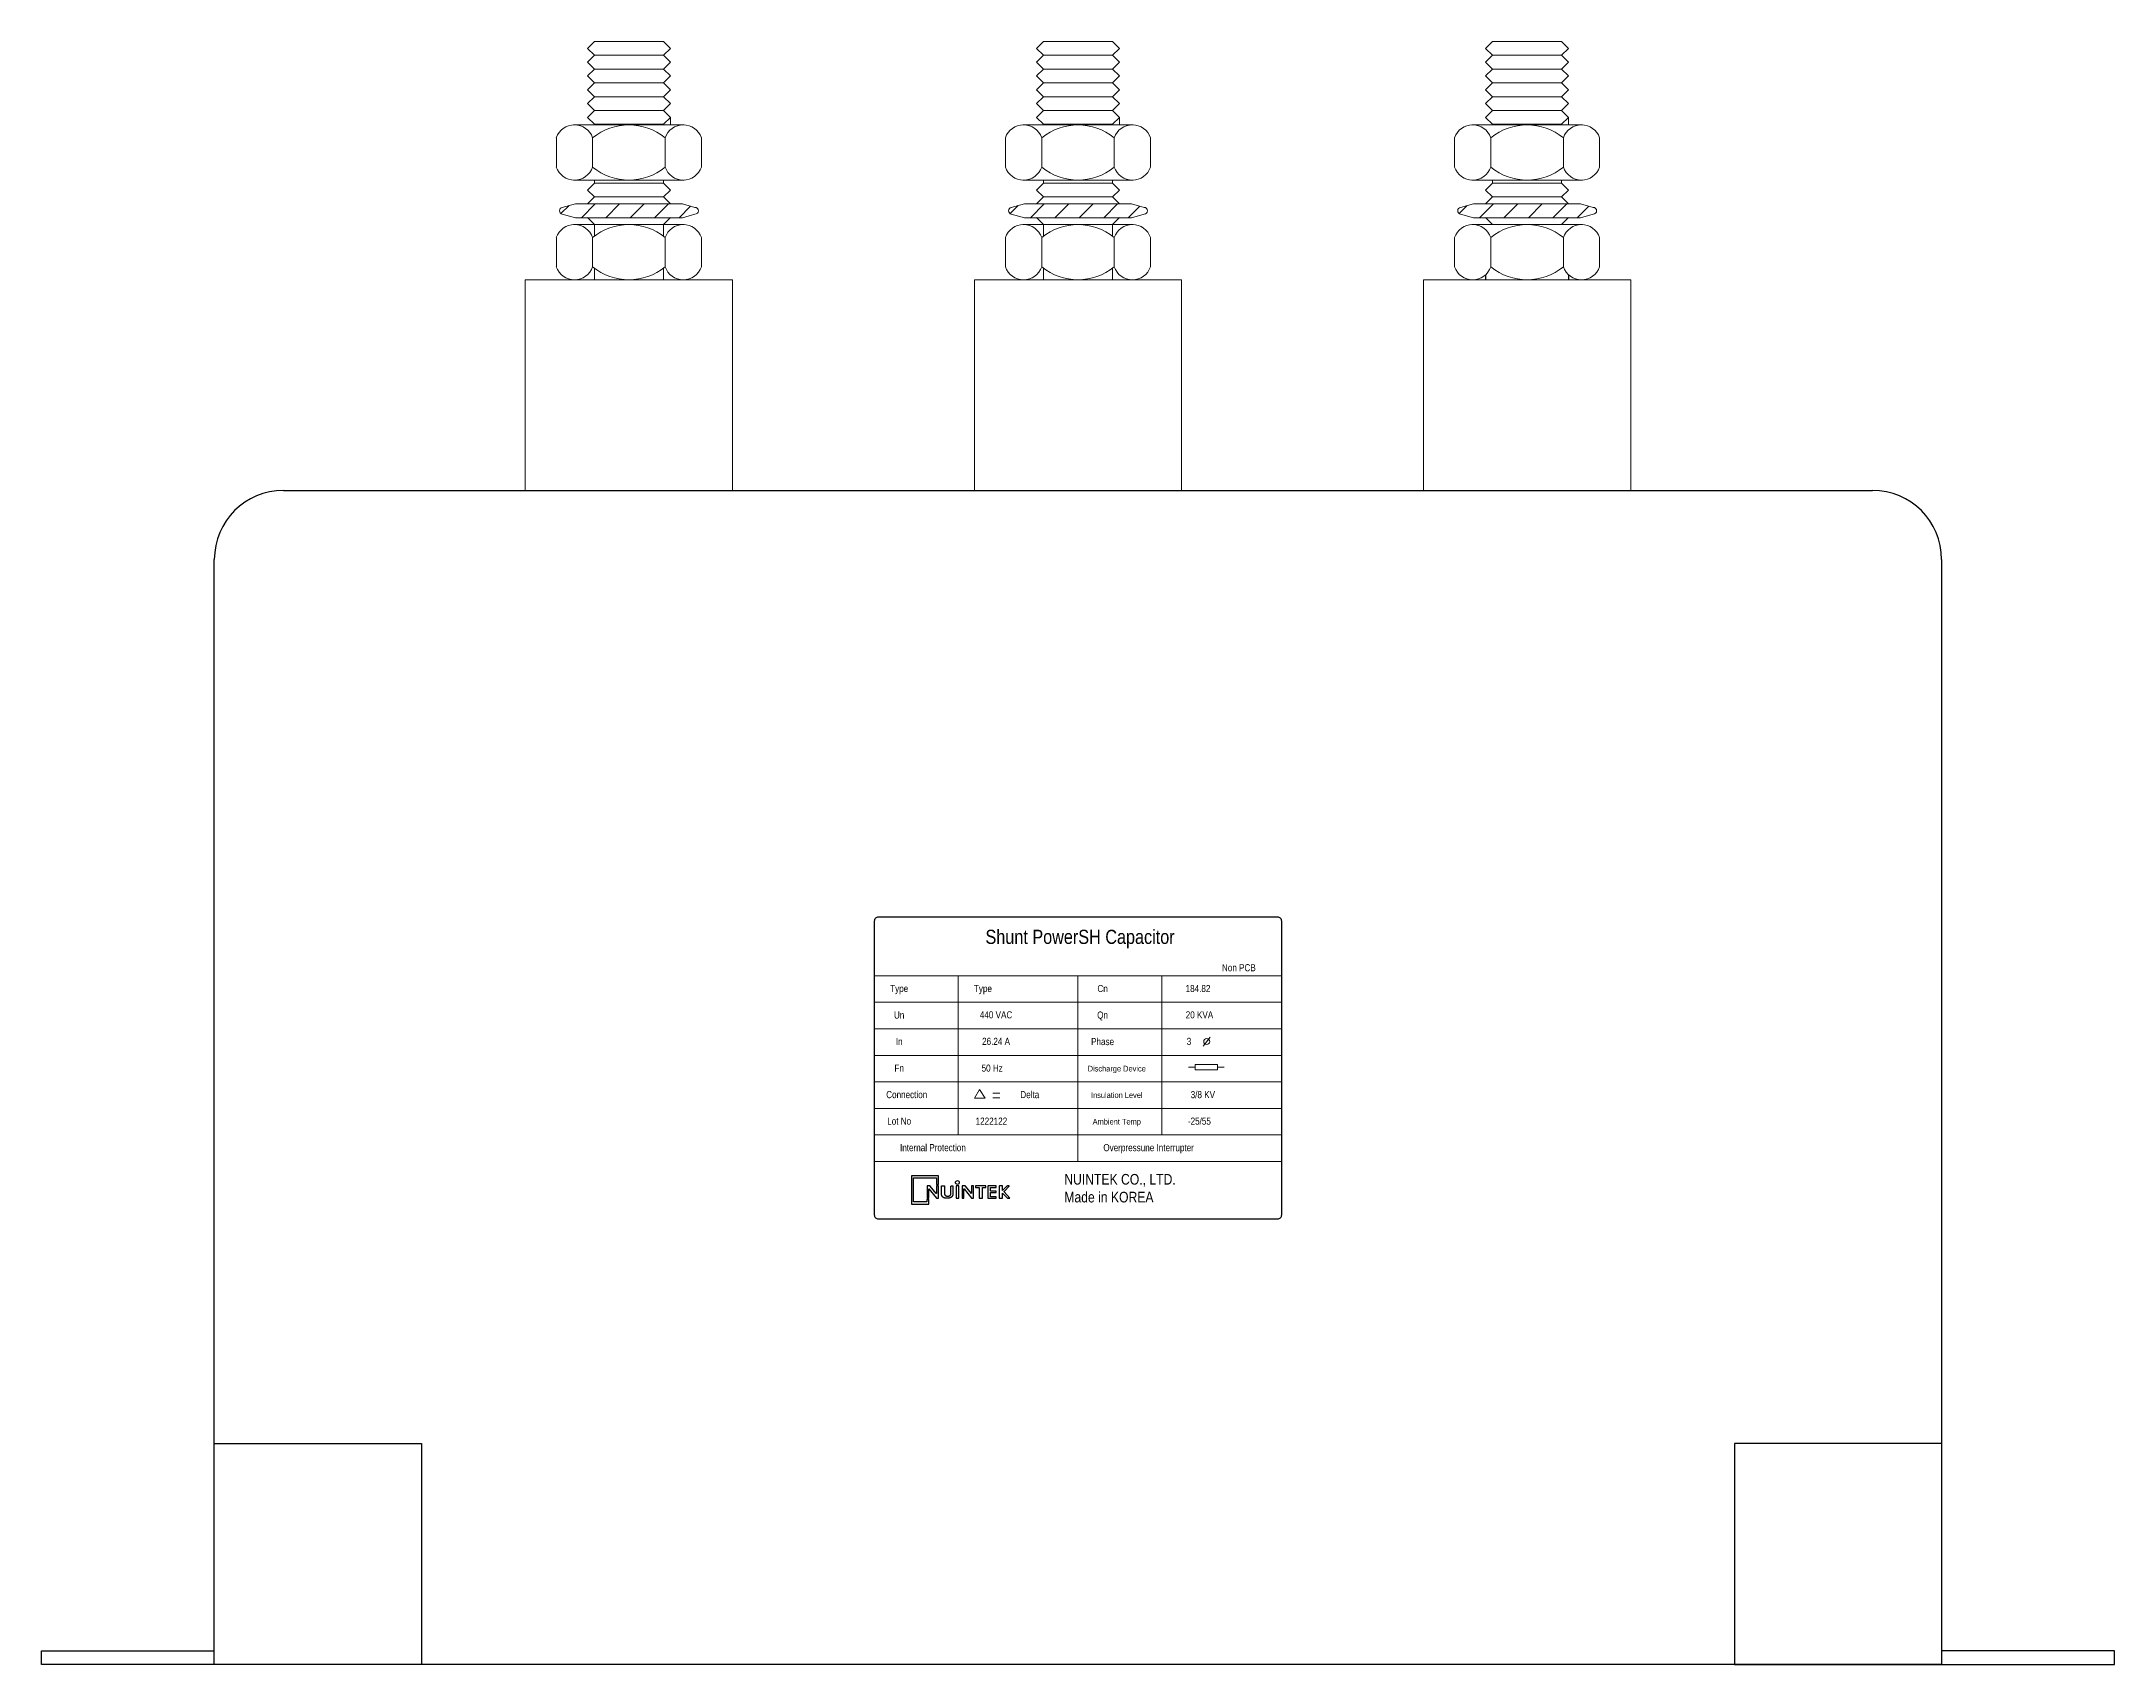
# Model space of a CAD drawing. Header units: millimetres. Extents: x 0 to 300, y 0 to 235.
import ezdxf
from ezdxf.enums import TextEntityAlignment as Align

# ---------------------------------------------------------------- set-up
doc = ezdxf.new("R2010")
doc.units = ezdxf.units.MM
doc.layers.add('00', color=7, linetype='Continuous', lineweight=0)
doc.styles.add('Helvetica-Narrow', font='txt')

# ---------------------------------------------------------------- blocks, each defined once
blk = doc.blocks.new('Nuintek')
at = {"color": 150}
blk.add_lwpolyline([(1.82, 2.33), (1.82, 3.83), (-2.8, 3.83), (-2.8, 3.83), (-2.8, -0.99), (0.18, -0.99), (0.18, -0.23), (-0.18, -0.23), (-0.18, -0.63), (-2.44, -0.63), (-2.44, 3.47), (1.45, 3.47), (1.45, 2.33)], close=True, dxfattribs=at)
for points in [[(-0.11, 0), (0.11, 0, 0.414214), (0.15, 0.04), (0.15, 1.58, -0.70472), (0.17, 1.59), (1.45, 0.03, 0.224867), (1.51, 0), (1.75, 0, 0.414214), (1.79, 0.04), (1.79, 2.07, 0.414214), (1.75, 2.11), (1.49, 2.11, 0.414214), (1.45, 2.07), (1.45, 0.81, -0.706602), (1.43, 0.8), (0.4, 2.08, 0.226187), (0.34, 2.11), (-0.11, 2.11, 0.414214), (-0.15, 2.07), (-0.15, 0.04, 0.414214)], [(4.82, 2.07), (4.82, 0.04, 0.414214), (4.86, 0), (5.23, 0, 0.414214), (5.27, 0.04), (5.27, 2.07, 0.414214), (5.23, 2.11), (4.86, 2.11, 0.414214)], [(5.89, 0), (6.12, 0, 0.414214), (6.16, 0.04), (6.16, 1.58, -0.70472), (6.18, 1.59), (7.45, 0.03, 0.224867), (7.52, 0), (7.76, 0, 0.414214), (7.8, 0.04), (7.8, 2.07, 0.414214), (7.76, 2.11), (7.5, 2.11, 0.414214), (7.46, 2.07), (7.46, 0.81, -0.706602), (7.44, 0.8), (6.4, 2.08, 0.226187), (6.34, 2.11), (5.89, 2.11, 0.414214), (5.85, 2.07), (5.85, 0.04, 0.414214)], [(9.86, 2.11), (8.15, 2.11, 0.414214), (8.11, 2.07), (8.11, 1.89, 0.414214), (8.15, 1.85), (8.74, 1.85, -0.414214), (8.78, 1.81), (8.78, 0.04, 0.414214), (8.82, 0), (9.26, 0, 0.414214), (9.3, 0.04), (9.3, 1.81, -0.414214), (9.34, 1.85), (9.86, 1.85, 0.414214), (9.9, 1.89), (9.9, 2.07, 0.414214)], [(11.68, 2.11), (10.37, 2.11, 0.414214), (10.22, 1.96), (10.22, 0.15, 0.414214), (10.37, 0), (11.68, 0), (11.68, 0.26), (10.74, 0.26, -0.414214), (10.7, 0.3), (10.7, 0.94, -0.414214), (10.74, 0.98), (11.66, 0.98), (11.66, 1.24), (10.74, 1.24, -0.414214), (10.7, 1.28), (10.7, 1.81, -0.414214), (10.74, 1.85), (11.68, 1.85)], [(13.02, 1.14), (13.86, 2.07, 0.650559), (13.85, 2.11), (13.58, 2.11, 0.208632), (13.47, 2.06), (12.77, 1.31, -0.681762), (12.75, 1.31), (12.75, 2.07, 0.414214), (12.71, 2.11), (12.23, 2.11, 0.414214), (12.19, 2.07), (12.19, 0.04, 0.414214), (12.23, 0), (12.71, 0, 0.414214), (12.75, 0.04), (12.75, 0.88, -0.687152), (12.77, 0.89), (13.52, 0.05, 0.212465), (13.64, 0), (13.99, 0, 0.656311), (14.01, 0.04), (13.02, 1.09, -0.390361)]]:
    blk.add_lwpolyline(points, format="xyb", close=True, dxfattribs=at)
blk.add_circle((5.04, 2.69), 0.326, dxfattribs=at)
blk.add_rational_spline([(2.31, 0.85), (2.31, 0.53), (2.41, 0.3), (2.61, 0.16), (2.75, 0.05), (2.95, 0), (3.2, 0), (3.44, 0), (3.82, 0.05), (3.97, 0.16), (4.17, 0.3), (4.27, 0.53), (4.27, 0.85), (4.27, 1.26), (4.27, 1.66), (4.27, 2.07), (4.27, 2.09), (4.25, 2.11), (4.23, 2.11), (4.14, 2.11), (4.06, 2.11), (3.97, 2.11), (3.95, 2.11), (3.93, 2.09), (3.93, 2.07), (3.93, 1.66), (3.93, 1.25), (3.93, 0.83), (3.93, 0.69), (3.88, 0.57), (3.78, 0.48), (3.68, 0.4), (3.54, 0.36), (3.38, 0.36), (3.21, 0.36), (3.08, 0.4), (2.98, 0.48), (2.88, 0.57), (2.83, 0.69), (2.83, 0.83), (2.83, 1.25), (2.83, 1.66), (2.83, 2.07), (2.83, 2.08), (2.83, 2.09), (2.82, 2.1), (2.81, 2.11), (2.8, 2.11), (2.79, 2.11), (2.64, 2.11), (2.5, 2.11), (2.35, 2.11), (2.34, 2.11), (2.33, 2.11), (2.32, 2.1), (2.31, 2.09), (2.31, 2.08), (2.31, 2.07), (2.31, 1.66), (2.31, 1.26), (2.31, 0.85)], [1, 1, 1, 1, 1, 1, 1, 1, 1, 1, 1, 1, 1, 1, 1, 1, 0.804737854124, 0.804737854124, 1, 1, 1, 1, 0.804737854124, 0.804737854124, 1, 1, 1, 1, 1, 1, 1, 1, 1, 1, 1, 1, 1, 1, 1, 1, 1, 1, 1, 0.949253021674, 0.949253021674, 1, 0.949253021674, 0.949253021674, 1, 1, 1, 1, 0.949253021674, 0.949253021674, 1, 0.949253021674, 0.949253021674, 1, 1, 1, 1], degree=3, knots=[0, 0, 0, 0, 1, 1, 1, 2, 2, 2, 3, 3, 3, 4, 4, 4, 5, 5, 5, 6.570796, 6.570796, 6.570796, 7.570796, 7.570796, 7.570796, 9.141593, 9.141593, 9.141593, 10.141593, 10.141593, 10.141593, 11.141593, 11.141593, 11.141593, 12.141593, 12.141593, 12.141593, 13.141593, 13.141593, 13.141593, 14.141593, 14.141593, 14.141593, 15.141593, 15.141593, 15.141593, 15.926991, 15.926991, 15.926991, 16.712389, 16.712389, 16.712389, 17.712389, 17.712389, 17.712389, 18.497787, 18.497787, 18.497787, 19.283185, 19.283185, 19.283185, 20.283185, 20.283185, 20.283185, 20.283185], dxfattribs=at)
blk = doc.blocks.new('*U469')
at = {"color": 74, "lineweight": 5}
for p, q in [((-70, 108.98), (-71, 109.98)), ((-60, 108.98), (-70, 108.98)), ((-60, 108.98), (-59, 109.98)), ((-5, 108.98), (-6, 109.98)), ((5, 108.98), (-5, 108.98)), ((5, 108.98), (6, 109.98)), ((60, 108.98), (59, 109.98)), ((70, 108.98), (60, 108.98)), ((70, 108.98), (71, 109.98)), ((-70, 106.98), (-71, 107.98)), ((-70, 104.98), (-71, 105.98)), ((-70, 104.98), (-71, 105.98)), ((-60, 106.98), (-70, 106.98)), ((-60, 106.98), (-59, 107.98)), ((-60, 104.98), (-59, 105.98)), ((-60, 104.98), (-59, 105.98)), ((-5, 106.98), (-6, 107.98)), ((-5, 104.98), (-6, 105.98)), ((-5, 104.98), (-6, 105.98)), ((5, 106.98), (-5, 106.98)), ((5, 106.98), (6, 107.98)), ((5, 104.98), (6, 105.98)), ((5, 104.98), (6, 105.98)), ((60, 106.98), (59, 107.98)), ((60, 104.98), (59, 105.98)), ((60, 104.98), (59, 105.98)), ((70, 106.98), (60, 106.98)), ((70, 106.98), (71, 107.98)), ((70, 104.98), (71, 105.98)), ((70, 104.98), (71, 105.98)), ((-70, 102.98), (-71, 103.98)), ((-70, 102.98), (-71, 103.98)), ((-60, 104.98), (-70, 104.98)), ((-60, 104.98), (-70, 104.98)), ((-60, 102.98), (-70, 102.98)), ((-60, 102.98), (-70, 102.98)), ((-60, 102.98), (-59, 103.98)), ((-60, 102.98), (-59, 103.98)), ((-5, 102.98), (-6, 103.98)), ((-5, 102.98), (-6, 103.98)), ((5, 104.98), (-5, 104.98)), ((5, 104.98), (-5, 104.98)), ((5, 102.98), (-5, 102.98)), ((5, 102.98), (-5, 102.98)), ((5, 102.98), (6, 103.98)), ((5, 102.98), (6, 103.98)), ((60, 102.98), (59, 103.98)), ((60, 102.98), (59, 103.98)), ((70, 104.98), (60, 104.98)), ((70, 104.98), (60, 104.98)), ((70, 102.98), (60, 102.98)), ((70, 102.98), (60, 102.98)), ((70, 102.98), (71, 103.98)), ((70, 102.98), (71, 103.98)), ((-70, 100.98), (-71, 101.98)), ((-70, 98.98), (-71, 99.98)), ((-60, 100.98), (-70, 100.98)), ((-60, 100.98), (-59, 101.98)), ((-60, 98.98), (-59, 99.98)), ((-5, 100.98), (-6, 101.98)), ((-5, 98.98), (-6, 99.98)), ((5, 100.98), (-5, 100.98)), ((5, 100.98), (6, 101.98)), ((5, 98.98), (6, 99.98)), ((60, 100.98), (59, 101.98)), ((60, 98.98), (59, 99.98)), ((70, 100.98), (60, 100.98)), ((70, 100.98), (71, 101.98)), ((70, 98.98), (71, 99.98)), ((-60, 98.98), (-70, 98.98)), ((5, 98.98), (-5, 98.98)), ((70, 98.98), (60, 98.98)), ((-70, 90.47), (-70, 90.91)), ((-60, 90.47), (-70, 90.47)), ((-60, 90.47), (-60, 90.91)), ((-5, 90.47), (-5, 90.91)), ((5, 90.47), (-5, 90.47)), ((5, 90.47), (5, 90.91)), ((60, 90.47), (60, 90.91)), ((70, 90.47), (60, 90.47)), ((70, 90.47), (70, 90.91)), ((-74.83, 86.05), (-73.66, 87.21)), ((-72.75, 87.46), (-74.65, 86.95)), ((-72.75, 87.46), (-70.5, 87.46)), ((-72.75, 87.46), (-57.25, 87.46)), ((-71.88, 85.46), (-69.88, 87.46)), ((-70, 88.47), (-71, 89.47)), ((-70.99, 87.46), (-71, 87.47)), ((-70.99, 87.46), (-71, 87.47)), ((-60, 88.47), (-70, 88.47)), ((-68.35, 85.46), (-66.35, 87.46)), ((-64.81, 85.46), (-62.81, 87.46)), ((-61.27, 85.46), (-59.27, 87.46)), ((-60, 88.47), (-59, 89.47)), ((-57.25, 87.46), (-59.5, 87.46)), ((-59.01, 87.46), (-59, 87.47)), ((-59.01, 87.46), (-59, 87.47)), ((-57.74, 85.46), (-56.07, 87.13)), ((-55.44, 86.96), (-57.25, 87.46)), ((-9.83, 86.05), (-8.66, 87.21)), ((-7.75, 87.46), (-9.65, 86.95)), ((-7.75, 87.46), (7.75, 87.46)), ((-7.75, 87.46), (-5.5, 87.46)), ((-6.88, 85.46), (-4.88, 87.46)), ((-5, 88.47), (-6, 89.47)), ((-5.99, 87.46), (-6, 87.47)), ((-5.99, 87.46), (-6, 87.47)), ((5, 88.47), (-5, 88.47)), ((-3.35, 85.46), (-1.35, 87.46)), ((0.19, 85.46), (2.19, 87.46)), ((3.73, 85.46), (5.73, 87.46)), ((5, 88.47), (6, 89.47)), ((7.75, 87.46), (5.5, 87.46)), ((5.99, 87.46), (6, 87.47)), ((5.99, 87.46), (6, 87.47)), ((7.26, 85.46), (8.93, 87.13)), ((9.56, 86.96), (7.75, 87.46)), ((55.17, 86.05), (56.34, 87.21)), ((57.25, 87.46), (55.35, 86.95)), ((57.25, 87.46), (59.5, 87.46)), ((57.25, 87.46), (72.75, 87.46)), ((58.12, 85.46), (60.12, 87.46)), ((60, 88.47), (59, 89.47)), ((59.01, 87.46), (59, 87.47)), ((59.01, 87.46), (59, 87.47)), ((70, 88.47), (60, 88.47)), ((61.65, 85.46), (63.65, 87.46)), ((65.19, 85.46), (67.19, 87.46)), ((68.73, 85.46), (70.73, 87.46)), ((70, 88.47), (71, 89.47)), ((72.75, 87.46), (70.5, 87.46)), ((70.99, 87.46), (71, 87.47)), ((70.99, 87.46), (71, 87.47)), ((72.26, 85.46), (73.93, 87.13)), ((74.56, 86.96), (72.75, 87.46)), ((-72.75, 85.46), (-74.65, 85.97)), ((-70.5, 85.46), (-72.75, 85.46)), ((-57.25, 85.46), (-72.75, 85.46)), ((-70, 84.47), (-71, 85.47)), ((-70, 84.47), (-70, 82.79)), ((-60, 84.47), (-70, 84.47)), ((-60, 84.47), (-70, 84.47)), ((-60, 84.47), (-59, 85.47)), ((-60, 84.47), (-59, 85.47)), ((-60, 84.47), (-60, 82.79)), ((-57.25, 85.46), (-59.5, 85.46)), ((-55.44, 85.96), (-57.25, 85.46)), ((-7.75, 85.46), (-9.65, 85.97)), ((7.75, 85.46), (-7.75, 85.46)), ((-5.5, 85.46), (-7.75, 85.46)), ((-5, 84.47), (-6, 85.47)), ((-5, 84.47), (-5, 82.79)), ((5, 84.47), (-5, 84.47)), ((5, 84.47), (-5, 84.47)), ((5, 84.47), (6, 85.47)), ((5, 84.47), (6, 85.47)), ((5, 84.47), (5, 82.79)), ((7.75, 85.46), (5.5, 85.46)), ((9.56, 85.96), (7.75, 85.46)), ((57.25, 85.46), (55.35, 85.97)), ((59.5, 85.46), (57.25, 85.46)), ((72.75, 85.46), (57.25, 85.46)), ((60, 84.47), (59, 85.47)), ((70, 84.47), (60, 84.47)), ((70, 84.47), (60, 84.47)), ((70, 84.47), (71, 85.47)), ((70, 84.47), (71, 85.47)), ((72.75, 85.46), (70.5, 85.46)), ((74.56, 85.96), (72.75, 85.46)), ((-75.5, 78.35), (-75.5, 82.59)), ((-54.5, 78.35), (-54.5, 82.59)), ((-10.5, 78.35), (-10.5, 82.59)), ((10.5, 78.35), (10.5, 82.59)), ((54.5, 78.35), (54.5, 82.59)), ((75.5, 78.35), (75.5, 82.59)), ((-70, 78.15), (-70, 76.47)), ((-60, 78.15), (-60, 76.47)), ((-5, 78.15), (-5, 76.47)), ((5, 78.15), (5, 76.47)), ((-50, 76.47), (-80, 76.47)), ((-80, 76.47), (-80, 45.98)), ((-50, 45.98), (-50, 76.47)), ((15, 76.47), (-15, 76.47)), ((-15, 76.47), (-15, 45.98)), ((-15, 76.47), (-15, 45.98)), ((-15, 76.47), (-15, 45.98)), ((15, 45.98), (15, 76.47)), ((15, 45.98), (15, 76.47)), ((15, 45.98), (15, 76.47)), ((80, 76.47), (50, 76.47)), ((50, 76.47), (50, 45.98)), ((50, 76.47), (50, 45.98)), ((50, 76.47), (50, 45.98)), ((80, 45.98), (80, 76.47)), ((80, 45.98), (80, 76.47)), ((80, 45.98), (80, 76.47)), ((-50, 45.98), (-50, 74.47)), ((15, 45.98), (15, 74.47)), ((15, 45.98), (15, 74.47)), ((15, 45.98), (15, 74.47)), ((80, 45.98), (80, 74.47)), ((80, 45.98), (80, 74.47)), ((80, 45.98), (80, 74.47)), ((-65, 45.98), (-50, 45.98)), ((0, 45.98), (15, 45.98)), ((0, 45.98), (15, 45.98)), ((0, 45.98), (15, 45.98)), ((65, 45.98), (80, 45.98)), ((65, 45.98), (80, 45.98)), ((65, 45.98), (80, 45.98)), ((0, -15.75), (12, -15.75)), ((0, -15.75), (12, -15.75)), ((0, -15.75), (12, -15.75))]:
    blk.add_line(p, q, dxfattribs=at)
at = {"color": 74}
for p, q in [((59, 77.2), (59, 76.47)), ((71.01, 77.19), (71.01, 76.47)), ((-115, 45.98), (115, 45.98)), ((-115, 45.98), (115, 45.98)), ((-125, -124.02), (-125, 35.98)), ((125, 35.98), (125, -124.02)), ((-125.02, -122.02), (-125.02, -92.02)), ((-125.02, -92.02), (-95.02, -92.02)), ((-95.02, -92.02), (-95.02, -124.02)), ((95.02, -92.02), (95.02, -124.02)), ((125.02, -92.02), (95.02, -92.02)), ((125.02, -122.02), (125.02, -92.02)), ((-150.02, -124.02), (-150.02, -122.02)), ((-150.02, -122.02), (-125.02, -122.02)), ((150.02, -122.02), (125.02, -122.02)), ((150.02, -124.02), (150.02, -122.02)), ((-95.02, -124.02), (-150.02, -124.02)), ((125, -124.02), (-125, -124.02)), ((95.02, -124.02), (150.02, -124.02))]:
    blk.add_line(p, q, dxfattribs=at)
at = {"lineweight": 9}
for p, q in [((-29.44, -24.3), (29.44, -24.3)), ((-17.32, -24.3), (-17.32, -47.34)), ((0, -24.3), (0, -51.18)), ((12.12, -24.3), (12.12, -47.34)), ((-29.44, -28.14), (29.44, -28.14)), ((-29.44, -31.98), (29.44, -31.98)), ((-29.44, -35.82), (29.44, -35.82)), ((18.1, -34.51), (19.11, -33.17)), ((16.96, -37.55), (15.99, -37.55)), ((20.17, -37.55), (21.14, -37.55)), ((-29.44, -39.66), (29.44, -39.66)), ((-12.33, -41.31), (-11.3, -41.31)), ((-12.33, -41.97), (-11.3, -41.97)), ((-29.44, -43.5), (29.44, -43.5)), ((-29.44, -47.34), (29.44, -47.34)), ((-29.44, -51.18), (29.44, -51.18))]:
    blk.add_line(p, q, dxfattribs=at)
at = {"color": 150}
blk.add_lwpolyline([(-28.83, -15.75), (28.83, -15.75, -0.414214), (29.44, -16.36), (29.44, -58.94, -0.414214), (28.83, -59.55), (-28.83, -59.55, -0.414214), (-29.44, -58.94), (-29.44, -16.36, -0.414214)], format="xyb", close=True, dxfattribs=at)
at = {"lineweight": 9}
blk.add_lwpolyline([(16.96, -37.93), (20.17, -37.93), (20.17, -37.16), (16.96, -37.16)], close=True, dxfattribs=at)
blk.add_lwpolyline([(-15, -42.01), (-13.44, -42.01), (-14.26, -40.78), (-15, -42.01)], dxfattribs=at)
blk.add_circle((18.63, -33.82), 0.432, dxfattribs=at)
at = {"color": 74, "lineweight": 5}
for centre, start, end in [((-74.54, 86.46), 102.246, 257.754), ((-55.44, 86.46), 270, 90), ((-9.54, 86.46), 102.246, 257.754), ((9.56, 86.46), 270, 90), ((55.46, 86.46), 102.246, 257.754), ((74.56, 86.46), 270, 90)]:
    blk.add_arc(centre, 0.5, start, end, dxfattribs=at)
at = {"color": 74}
for centre, start, end in [((-115, 35.98), 90, 180), ((115, 35.98), 0, 90)]:
    blk.add_arc(centre, 10, start, end, dxfattribs=at)
at = {"layer": '00', "color": 74, "lineweight": 5}
for p, q in [((-71, 109.98), (-70, 110.98)), ((-71, 107.98), (-70, 108.98)), ((-70, 110.98), (-60, 110.98)), ((-70, 108.98), (-60, 108.98)), ((-59, 109.98), (-60, 110.98)), ((-59, 107.98), (-60, 108.98)), ((-6, 109.98), (-5, 110.98)), ((-6, 107.98), (-5, 108.98)), ((-5, 110.98), (5, 110.98)), ((-5, 108.98), (5, 108.98)), ((6, 109.98), (5, 110.98)), ((6, 107.98), (5, 108.98)), ((59, 109.98), (60, 110.98)), ((59, 107.98), (60, 108.98)), ((60, 110.98), (70, 110.98)), ((60, 108.98), (70, 108.98)), ((71, 109.98), (70, 110.98)), ((71, 107.98), (70, 108.98)), ((-71, 105.98), (-70, 106.98)), ((-71, 105.98), (-70, 106.98)), ((-70, 106.98), (-60, 106.98)), ((-70, 106.98), (-60, 106.98)), ((-59, 105.98), (-60, 106.98)), ((-59, 105.98), (-60, 106.98)), ((-6, 105.98), (-5, 106.98)), ((-6, 105.98), (-5, 106.98)), ((-5, 106.98), (5, 106.98)), ((-5, 106.98), (5, 106.98)), ((6, 105.98), (5, 106.98)), ((6, 105.98), (5, 106.98)), ((59, 105.98), (60, 106.98)), ((59, 105.98), (60, 106.98)), ((60, 106.98), (70, 106.98)), ((60, 106.98), (70, 106.98)), ((71, 105.98), (70, 106.98)), ((71, 105.98), (70, 106.98)), ((-71, 103.98), (-70, 104.98)), ((-71, 103.98), (-70, 104.98)), ((-71, 101.98), (-70, 102.98)), ((-70, 104.98), (-60, 104.98)), ((-70, 104.98), (-60, 104.98)), ((-70, 102.98), (-60, 102.98)), ((-59, 103.98), (-60, 104.98)), ((-59, 103.98), (-60, 104.98)), ((-59, 101.98), (-60, 102.98)), ((-6, 103.98), (-5, 104.98)), ((-6, 103.98), (-5, 104.98)), ((-6, 101.98), (-5, 102.98)), ((-5, 104.98), (5, 104.98)), ((-5, 104.98), (5, 104.98)), ((-5, 102.98), (5, 102.98)), ((6, 103.98), (5, 104.98)), ((6, 103.98), (5, 104.98)), ((6, 101.98), (5, 102.98)), ((59, 103.98), (60, 104.98)), ((59, 103.98), (60, 104.98)), ((59, 101.98), (60, 102.98)), ((60, 104.98), (70, 104.98)), ((60, 104.98), (70, 104.98)), ((60, 102.98), (70, 102.98)), ((71, 103.98), (70, 104.98)), ((71, 103.98), (70, 104.98)), ((71, 101.98), (70, 102.98)), ((-71, 99.98), (-70, 100.98)), ((-70, 100.98), (-60, 100.98)), ((-59, 99.98), (-60, 100.98)), ((-59, 98.91), (-59, 99.98)), ((-6, 99.98), (-5, 100.98)), ((-5, 100.98), (5, 100.98)), ((6, 99.98), (5, 100.98)), ((6, 98.91), (6, 99.98)), ((59, 99.98), (60, 100.98)), ((60, 100.98), (70, 100.98)), ((71, 99.98), (70, 100.98)), ((71, 98.91), (71, 99.98)), ((-75.5, 97.03), (-75.5, 92.78)), ((-57, 98.91), (-73, 98.91)), ((-73, 98.91), (-58.99, 98.91)), ((-70.25, 92.78), (-70.25, 97.03)), ((-59.75, 92.78), (-59.75, 97.03)), ((-54.5, 97.03), (-54.5, 92.78)), ((-10.5, 97.03), (-10.5, 92.78)), ((-8, 98.91), (6.01, 98.91)), ((8, 98.91), (-8, 98.91)), ((-5.25, 92.78), (-5.25, 97.03)), ((5.25, 92.78), (5.25, 97.03)), ((10.5, 97.03), (10.5, 92.78)), ((54.5, 97.03), (54.5, 92.78)), ((57, 98.91), (71.01, 98.91)), ((73, 98.91), (57, 98.91)), ((59.75, 92.78), (59.75, 97.03)), ((70.25, 92.78), (70.25, 97.03)), ((75.5, 97.03), (75.5, 92.78)), ((-57, 90.91), (-73, 90.91)), ((-71, 89.47), (-70, 90.47)), ((-70, 90.47), (-60, 90.47)), ((-59, 89.47), (-60, 90.47)), ((8, 90.91), (-8, 90.91)), ((-6, 89.47), (-5, 90.47)), ((-5, 90.47), (5, 90.47)), ((6, 89.47), (5, 90.47)), ((73, 90.91), (57, 90.91)), ((59, 89.47), (60, 90.47)), ((60, 90.47), (70, 90.47)), ((71, 89.47), (70, 90.47)), ((-71, 87.47), (-70, 88.47)), ((-71, 87.47), (-70, 88.47)), ((-70, 88.47), (-60, 88.47)), ((-70, 88.47), (-60, 88.47)), ((-59, 87.47), (-60, 88.47)), ((-59, 87.47), (-60, 88.47)), ((-6, 87.47), (-5, 88.47)), ((-6, 87.47), (-5, 88.47)), ((-5, 88.47), (5, 88.47)), ((-5, 88.47), (5, 88.47)), ((6, 87.47), (5, 88.47)), ((6, 87.47), (5, 88.47)), ((59, 87.47), (60, 88.47)), ((59, 87.47), (60, 88.47)), ((60, 88.47), (70, 88.47)), ((60, 88.47), (70, 88.47)), ((71, 87.47), (70, 88.47)), ((71, 87.47), (70, 88.47)), ((-73, 84.47), (-58.99, 84.47)), ((-57, 84.47), (-73, 84.47)), ((-70, 84.47), (-60, 84.47)), ((8, 84.47), (-8, 84.47)), ((-8, 84.47), (6.01, 84.47)), ((-5, 84.47), (5, 84.47)), ((73, 84.47), (57, 84.47)), ((57, 84.47), (71.01, 84.47)), ((60, 84.47), (70, 84.47)), ((-75.5, 78.35), (-75.5, 82.59)), ((-75.5, 82.59), (-75.5, 78.35)), ((-70.25, 78.35), (-70.25, 82.59)), ((-59.75, 78.35), (-59.75, 82.59)), ((-54.5, 78.35), (-54.5, 82.59)), ((-54.5, 82.59), (-54.5, 78.35)), ((-10.5, 82.59), (-10.5, 78.35)), ((-10.5, 78.35), (-10.5, 82.59)), ((-5.25, 78.35), (-5.25, 82.59)), ((5.25, 78.35), (5.25, 82.59)), ((10.5, 82.59), (10.5, 78.35)), ((10.5, 78.35), (10.5, 82.59)), ((54.5, 82.59), (54.5, 78.35)), ((54.5, 78.35), (54.5, 82.59)), ((59.75, 78.35), (59.75, 82.59)), ((70.25, 78.35), (70.25, 82.59)), ((75.5, 82.59), (75.5, 78.35)), ((75.5, 78.35), (75.5, 82.59)), ((-57, 76.47), (-73, 76.47)), ((-57, 76.47), (-73, 76.47)), ((-71.01, 76.47), (-58.99, 76.47)), ((8, 76.47), (-8, 76.47)), ((8, 76.47), (-8, 76.47)), ((-6.01, 76.47), (6.01, 76.47)), ((73, 76.47), (57, 76.47)), ((73, 76.47), (57, 76.47)), ((58.99, 76.47), (71.01, 76.47))]:
    blk.add_line(p, q, dxfattribs=at)
for centre, radius, start, end in [((-72.88, 96.14), 2.77, 18.8098, 161.1902), ((-65, 90.62), 8.28, 50.6699, 129.3301), ((-57.13, 96.14), 2.77, 18.8098, 161.1902), ((-7.88, 96.14), 2.77, 18.8098, 161.1902), ((0, 90.62), 8.28, 50.6699, 129.3301), ((7.87, 96.14), 2.77, 18.8098, 161.1902), ((57.12, 96.14), 2.77, 18.8098, 161.1902), ((65, 90.62), 8.28, 50.6699, 129.3301), ((72.87, 96.14), 2.77, 18.8098, 161.1902), ((-72.88, 93.68), 2.77, 198.8098, 341.1902), ((-65, 99.19), 8.28, 230.6699, 309.3301), ((-57.13, 93.68), 2.77, 198.8098, 341.1902), ((-7.88, 93.68), 2.77, 198.8098, 341.1902), ((0, 99.19), 8.28, 230.6699, 309.3301), ((7.87, 93.68), 2.77, 198.8098, 341.1902), ((57.12, 93.68), 2.77, 198.8098, 341.1902), ((65, 99.19), 8.28, 230.6699, 309.3301), ((72.87, 93.68), 2.77, 198.8098, 341.1902), ((-72.88, 81.7), 2.77, 18.8098, 161.1902), ((-65, 76.19), 8.28, 50.6699, 129.3301), ((-57.13, 81.7), 2.77, 18.8098, 161.1902), ((-7.88, 81.7), 2.77, 18.8098, 161.1902), ((0, 76.19), 8.28, 50.6699, 129.3301), ((7.87, 81.7), 2.77, 18.8098, 161.1902), ((57.12, 81.7), 2.77, 18.8098, 161.1902), ((65, 76.19), 8.28, 50.6699, 129.3301), ((72.87, 81.7), 2.77, 18.8098, 161.1902), ((-72.88, 79.24), 2.77, 198.8098, 341.1902), ((-72.88, 79.24), 2.77, 198.8098, 341.1902), ((-65, 84.75), 8.28, 230.6699, 309.3301), ((-65, 84.75), 8.28, 230.6699, 309.3301), ((-57.13, 79.24), 2.77, 198.8098, 341.1902), ((-57.13, 79.24), 2.77, 198.8098, 341.1902), ((-7.88, 79.24), 2.77, 198.8098, 341.1902), ((-7.88, 79.24), 2.77, 198.8098, 341.1902), ((0, 84.75), 8.28, 230.6699, 309.3301), ((0, 84.75), 8.28, 230.6699, 309.3301), ((7.87, 79.24), 2.77, 198.8098, 341.1902), ((7.87, 79.24), 2.77, 198.8098, 341.1902), ((57.12, 79.24), 2.77, 198.8098, 341.1902), ((57.12, 79.24), 2.77, 198.8098, 341.1902), ((65, 84.75), 8.28, 230.6699, 309.3301), ((65, 84.75), 8.28, 230.6699, 309.3301), ((72.87, 79.24), 2.77, 198.8098, 341.1902), ((72.87, 79.24), 2.77, 198.8098, 341.1902)]:
    blk.add_arc(centre, radius, start, end, dxfattribs=at)
at = {"xscale": 0.8469964196410728, "yscale": 0.8469964196410728, "zscale": 0.8469964196410728}
blk.add_blockref('Nuintek', (-21.72, -56.51), dxfattribs=at)
at = {"style": 'Helvetica-Narrow'}
for s, height, p in [('Shunt PowerSH Capacitor', 2.048, (0.3, -18.66)), ('Non PCB', 1.024, (23.28, -23.13)), ('Type', 1.024, (-25.88, -26.14)), ('Type', 1.024, (-13.76, -26.14)), ('Cn', 1.024, (3.56, -26.14)), ('184.82', 1.024, (17.37, -26.14)), ('Un', 1.024, (-25.88, -29.98)), ('Qn', 1.024, (3.56, -29.98)), ('In', 1.024, (-25.88, -33.82)), ('26.24 A', 1.024, (-11.86, -33.79)), ('Phase', 1.024, (3.56, -33.82)), ('3', 1.02, (16.06, -33.79)), ('Fn', 1.024, (-25.88, -37.66)), ('50 Hz', 1.024, (-12.42, -37.66)), ('Discharge Device', 0.8192, (5.61, -37.74)), ('Connection', 1.024, (-24.79, -41.5)), ('Delta', 1.024, (-6.98, -41.5)), ('Insulation Level', 0.8192, (5.61, -41.58)), ('3/8 KV', 1.024, (18.07, -41.5)), ('Lot No', 1.024, (-25.88, -45.34)), ('1222122', 1.024, (-12.53, -45.34)), ('Ambient Temp', 0.8192, (5.61, -45.42)), ('-25/55', 1.024, (17.57, -45.34)), ('Internal Protection', 1.024, (-21, -49.18)), ('Overpressune Interrupter', 1.024, (10.22, -49.18))]:
    blk.add_text(s, height=height, dxfattribs=at).set_placement(p, align=Align.MIDDLE_CENTER)
at = {"color": 1, "style": 'Helvetica-Narrow'}
for s, p in [('440 VAC', (-11.86, -29.95)), ('20 KVA', (17.58, -29.95))]:
    blk.add_text(s, height=1.024, dxfattribs=at).set_placement(p, align=Align.MIDDLE_CENTER)
at = {"style": 'Helvetica-Narrow'}
for s, p in [('NUINTEK CO., LTD.', (-1.98, -53.76)), ('Made in KOREA', (-1.98, -56.34))]:
    blk.add_text(s, height=1.536, dxfattribs=at).set_placement(p, align=Align.MIDDLE_LEFT)

msp = doc.modelspace()

# ---------------------------------------------------------------- block references
msp.add_blockref('*U469', (150.02, 124.02))

doc.saveas('drawing.dxf')
